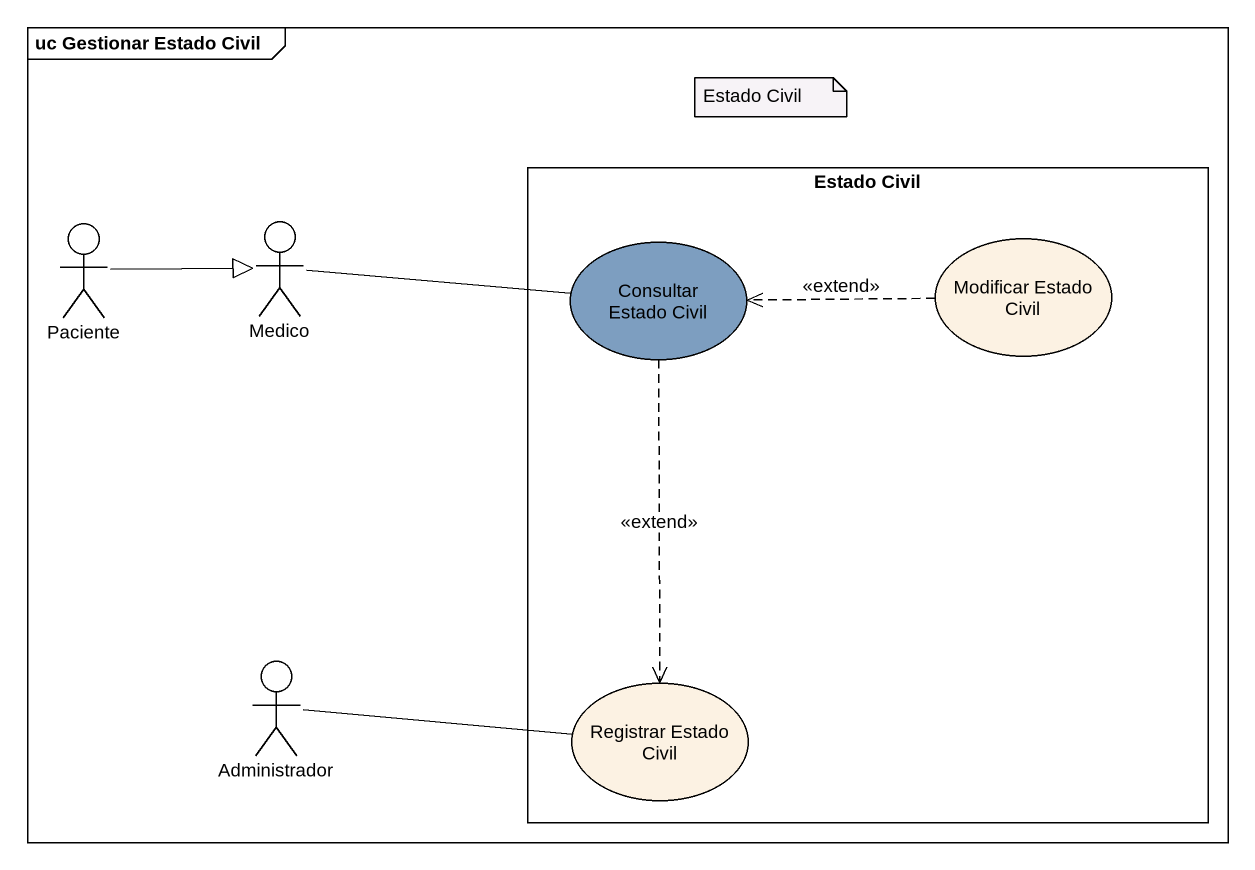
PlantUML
@startuml
mainframe uc Gestionar Estado Civil
rectangle "Estado Civil" as Estado_Civil {
  usecase "Consultar Estado Civil" as Consultar_Estado_Civil #7D9EC0
  usecase "Modificar Estado Civil" as Modificar_Estado_Civil
  usecase "Registrar Estado Civil" as Registrar_Estado_Civil
}
actor Paciente
actor Medico
actor Administrador
Paciente -right-|> Medico
Medico -right- Consultar_Estado_Civil
Consultar_Estado_Civil ..> Registrar_Estado_Civil : <<extend>>
Modificar_Estado_Civil .left.> Consultar_Estado_Civil : <<extend>>
Administrador -right- Registrar_Estado_Civil
note as N1
  Estado Civil
end note
@enduml
